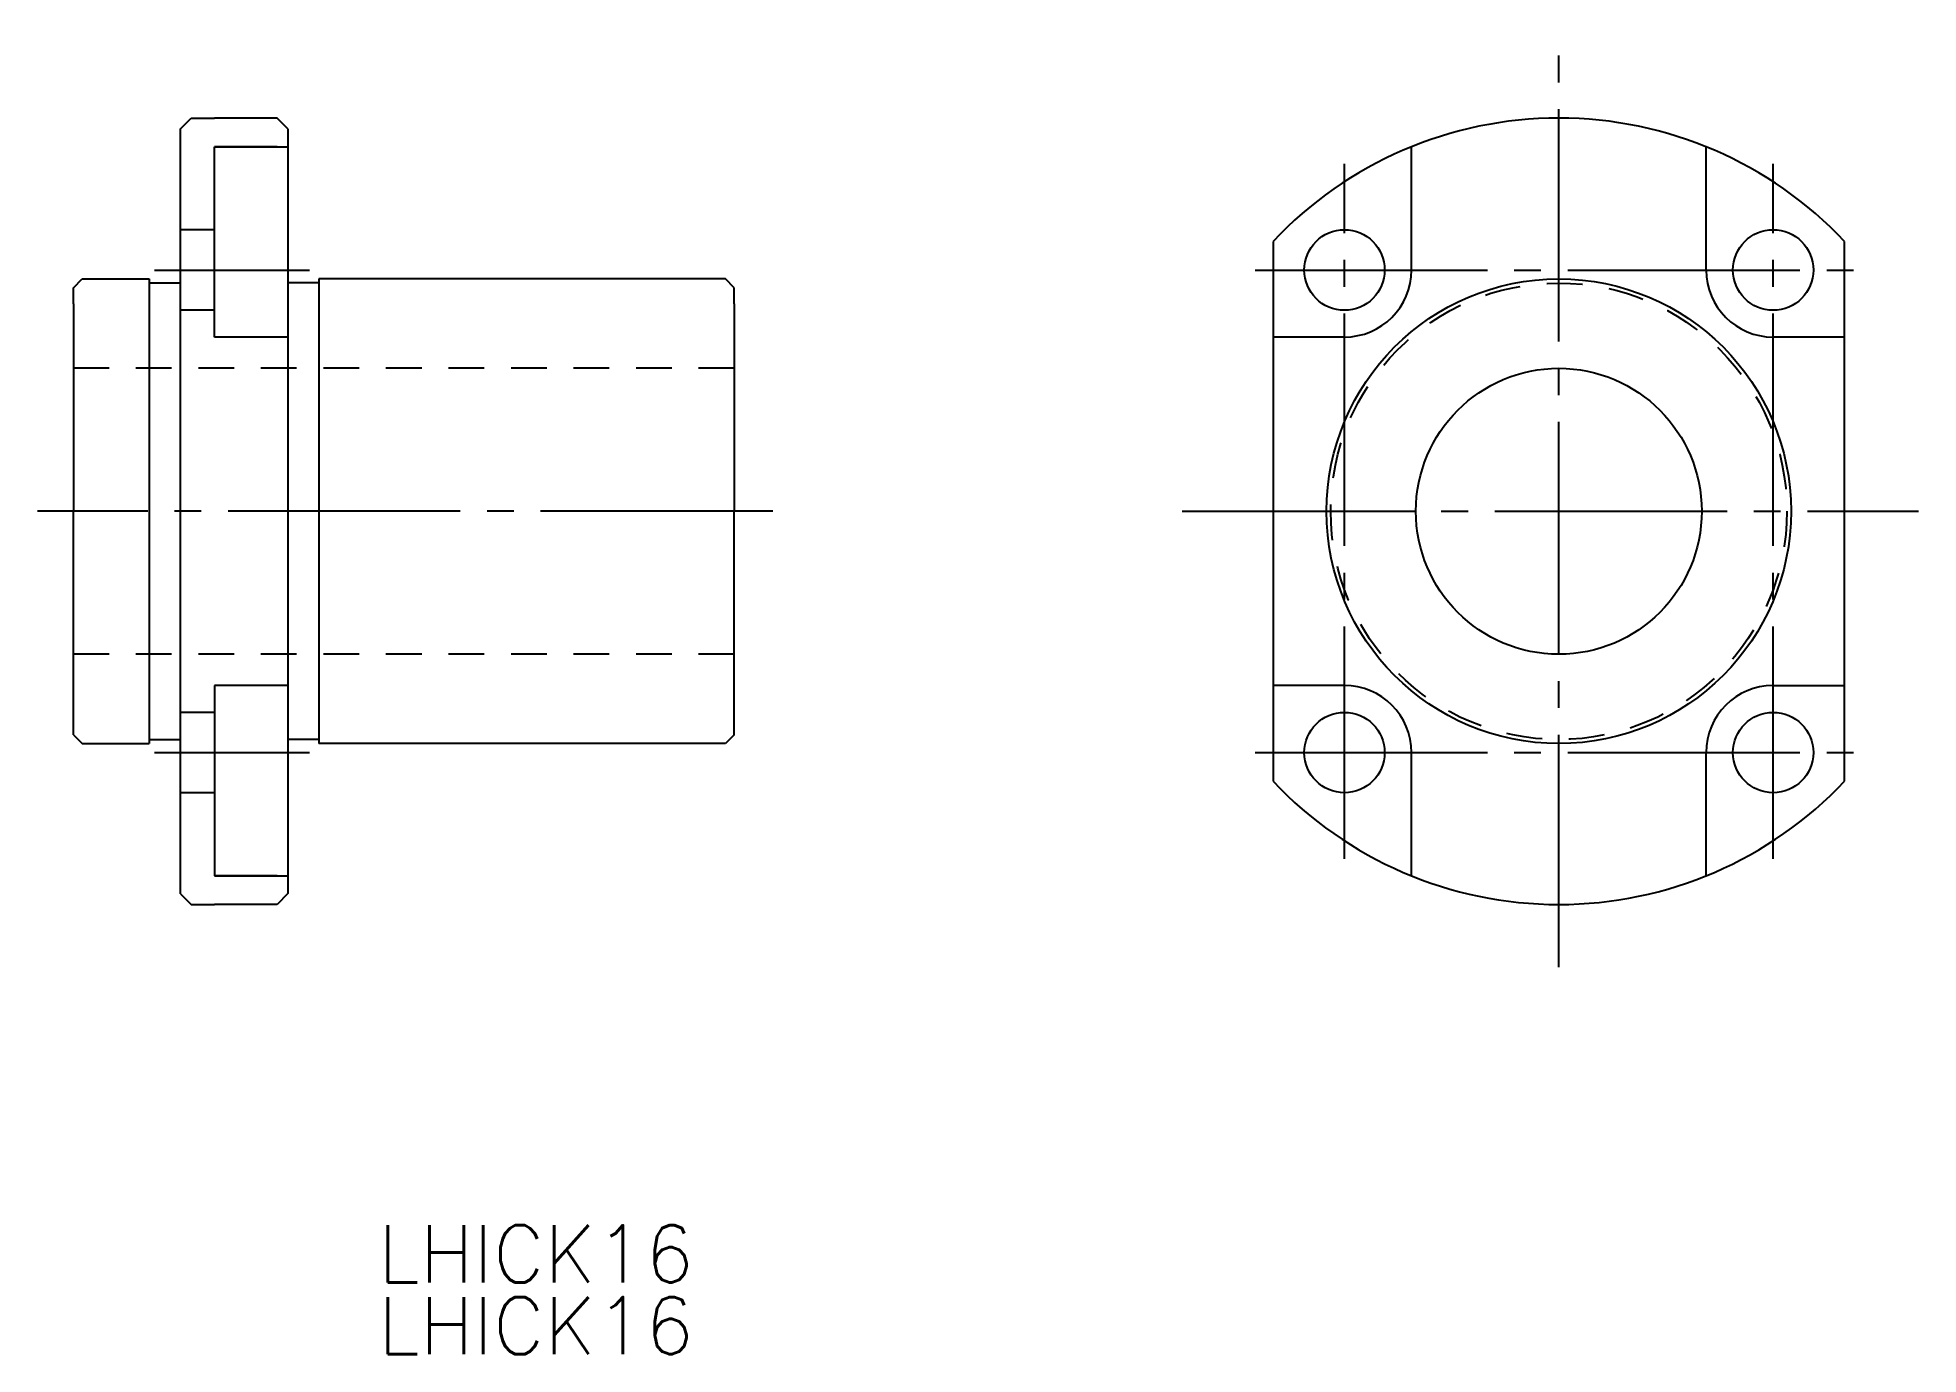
# Model space of a CAD drawing. Extents: x 159 to 264, y 135 to 209.
import ezdxf

# ---------------------------------------------------------------- set-up
doc = ezdxf.new("R2010")
doc.units = 0
doc.linetypes.add('CENTER', pattern=[17.5, 13, -1.5, 1.5, -1.5])
doc.linetypes.add('DASHED', pattern=[3.5, 2, -1.5])
doc.layers.get('0').update_dxf_attribs({"linetype": 'CONTINUOUS'})
doc.layers.add('CENTER', color=1, linetype='CENTER')
doc.styles.get("Standard").update_dxf_attribs({"font": 'txt.shx', "bigfont": '@extfont2.shx'})

msp = doc.modelspace()

# ---------------------------------------------------------------- linework, layer by layer
at = {"color": 1, "linetype": 'CENTER'}
for p, q in [((244.21, 156.71), (244.21, 208.71)), ((232.21, 162.77), (232.21, 201.65)), ((256.21, 162.77), (256.21, 201.65)), ((227.21, 195.71), (261.21, 195.71)), ((223.13, 182.21), (264.34, 182.21)), ((227.21, 168.71), (261.21, 168.71))]:
    msp.add_line(p, q, dxfattribs=at)
at = {"color": 7, "linetype": 'CONTINUOUS'}
for p, q in [((167.05, 203.61), (167.65, 204.21)), ((167.05, 160.81), (167.05, 203.61)), ((167.65, 204.21), (168.95, 204.21)), ((172.45, 204.21), (168.95, 204.21)), ((173.05, 203.6), (172.45, 204.21)), ((173.05, 203.6), (173.05, 160.82)), ((172.45, 202.61), (168.95, 202.61)), ((168.95, 191.96), (168.95, 202.61)), ((168.95, 202.61), (173.05, 202.61)), ((235.96, 195.71), (235.96, 202.61)), ((252.46, 195.71), (252.46, 202.61)), ((228.21, 197.31), (228.21, 167.11)), ((260.21, 167.11), (260.21, 197.31)), ((161.05, 194.71), (161.55, 195.21)), ((161.55, 195.21), (165.3, 195.21)), ((165.3, 195.21), (165.3, 194.99)), ((165.3, 194.99), (165.3, 169.21)), ((165.3, 194.99), (167.05, 194.99)), ((174.8, 194.99), (173.05, 194.99)), ((197.55, 195.21), (174.8, 195.21)), ((174.8, 195.21), (174.8, 194.99)), ((174.8, 194.99), (174.8, 169.21)), ((198.05, 194.71), (197.55, 195.21)), ((161.05, 193.81), (161.05, 194.71)), ((161.05, 193.81), (161.05, 182.21)), ((198.05, 193.81), (198.05, 194.71)), ((198.05, 193.81), (198.05, 182.21)), ((173.05, 191.96), (168.95, 191.96)), ((232.21, 191.96), (228.21, 191.96)), ((260.21, 191.96), (256.21, 191.96)), ((161.05, 169.71), (161.05, 182.21)), ((198.05, 169.71), (198.05, 182.21)), ((173.05, 172.46), (168.95, 172.46)), ((168.95, 172.46), (168.95, 161.82)), ((232.21, 172.46), (228.21, 172.46)), ((256.21, 172.46), (260.21, 172.46)), ((161.05, 169.71), (161.55, 169.21)), ((198.05, 169.71), (197.55, 169.21)), ((161.55, 169.21), (165.3, 169.21)), ((165.3, 169.44), (167.05, 169.44)), ((174.8, 169.44), (173.05, 169.44)), ((197.55, 169.21), (174.8, 169.21)), ((235.96, 161.82), (235.96, 168.71)), ((252.46, 161.82), (252.46, 168.71)), ((172.45, 161.82), (168.95, 161.82)), ((168.95, 161.82), (173.05, 161.82)), ((167.05, 160.81), (167.65, 160.21)), ((167.65, 160.21), (168.95, 160.21)), ((172.45, 160.21), (168.95, 160.21)), ((173.05, 160.82), (172.45, 160.21))]:
    msp.add_line(p, q, dxfattribs=at)
at = {"color": 3, "linetype": 'DASHED'}
for p, q in [((168.95, 197.96), (167.05, 197.96)), ((168.95, 193.46), (167.05, 193.46)), ((198.05, 190.21), (161.05, 190.21)), ((198.05, 174.21), (161.05, 174.21)), ((168.95, 170.96), (167.05, 170.96)), ((168.95, 166.46), (167.05, 166.46))]:
    msp.add_line(p, q, dxfattribs=at)
at = {"color": 13, "linetype": 'CONTINUOUS'}
msp.add_line((173.05, 186.15), (173.05, 186.12), dxfattribs=at)
at = {"color": 7, "linetype": 'CONTINUOUS'}
for centre, radius in [((232.21, 195.71), 2.25), ((256.21, 195.71), 2.25), ((244.21, 182.21), 13), ((244.21, 182.21), 8), ((232.21, 168.71), 2.25), ((256.21, 168.71), 2.25)]:
    msp.add_circle(centre, radius, dxfattribs=at)
at = {"color": 3, "linetype": 'DASHED'}
msp.add_circle((244.21, 182.21), 12.77, dxfattribs=at)
at = {"color": 7, "linetype": 'CONTINUOUS'}
for centre, radius, start, end in [((244.21, 182.21), 22, 43.3418, 136.6582), ((232.21, 195.71), 3.75, 270, 0), ((256.21, 195.71), 3.75, 180, 270), ((232.21, 168.71), 3.75, 0, 90), ((256.21, 168.71), 3.75, 90, 180), ((244.21, 182.21), 22, 223.3418, 316.6582)]:
    msp.add_arc(centre, radius, start, end, dxfattribs=at)
at = {"layer": 'CENTER', "color": 1, "linetype": 'CENTER'}
for p, q in [((165.59, 195.71), (174.26, 195.71)), ((200.21, 182.21), (159.05, 182.21)), ((165.59, 168.71), (174.26, 168.71))]:
    msp.add_line(p, q, dxfattribs=at)

# ---------------------------------------------------------------- texts
at = {"color": 7, "linetype": 'CONTINUOUS'}
for p in [(178.1, 139.06), (178.1, 135.04)]:
    msp.add_text('LHICK16', height=3.2, dxfattribs=at).set_placement(p)

doc.saveas('drawing.dxf')
